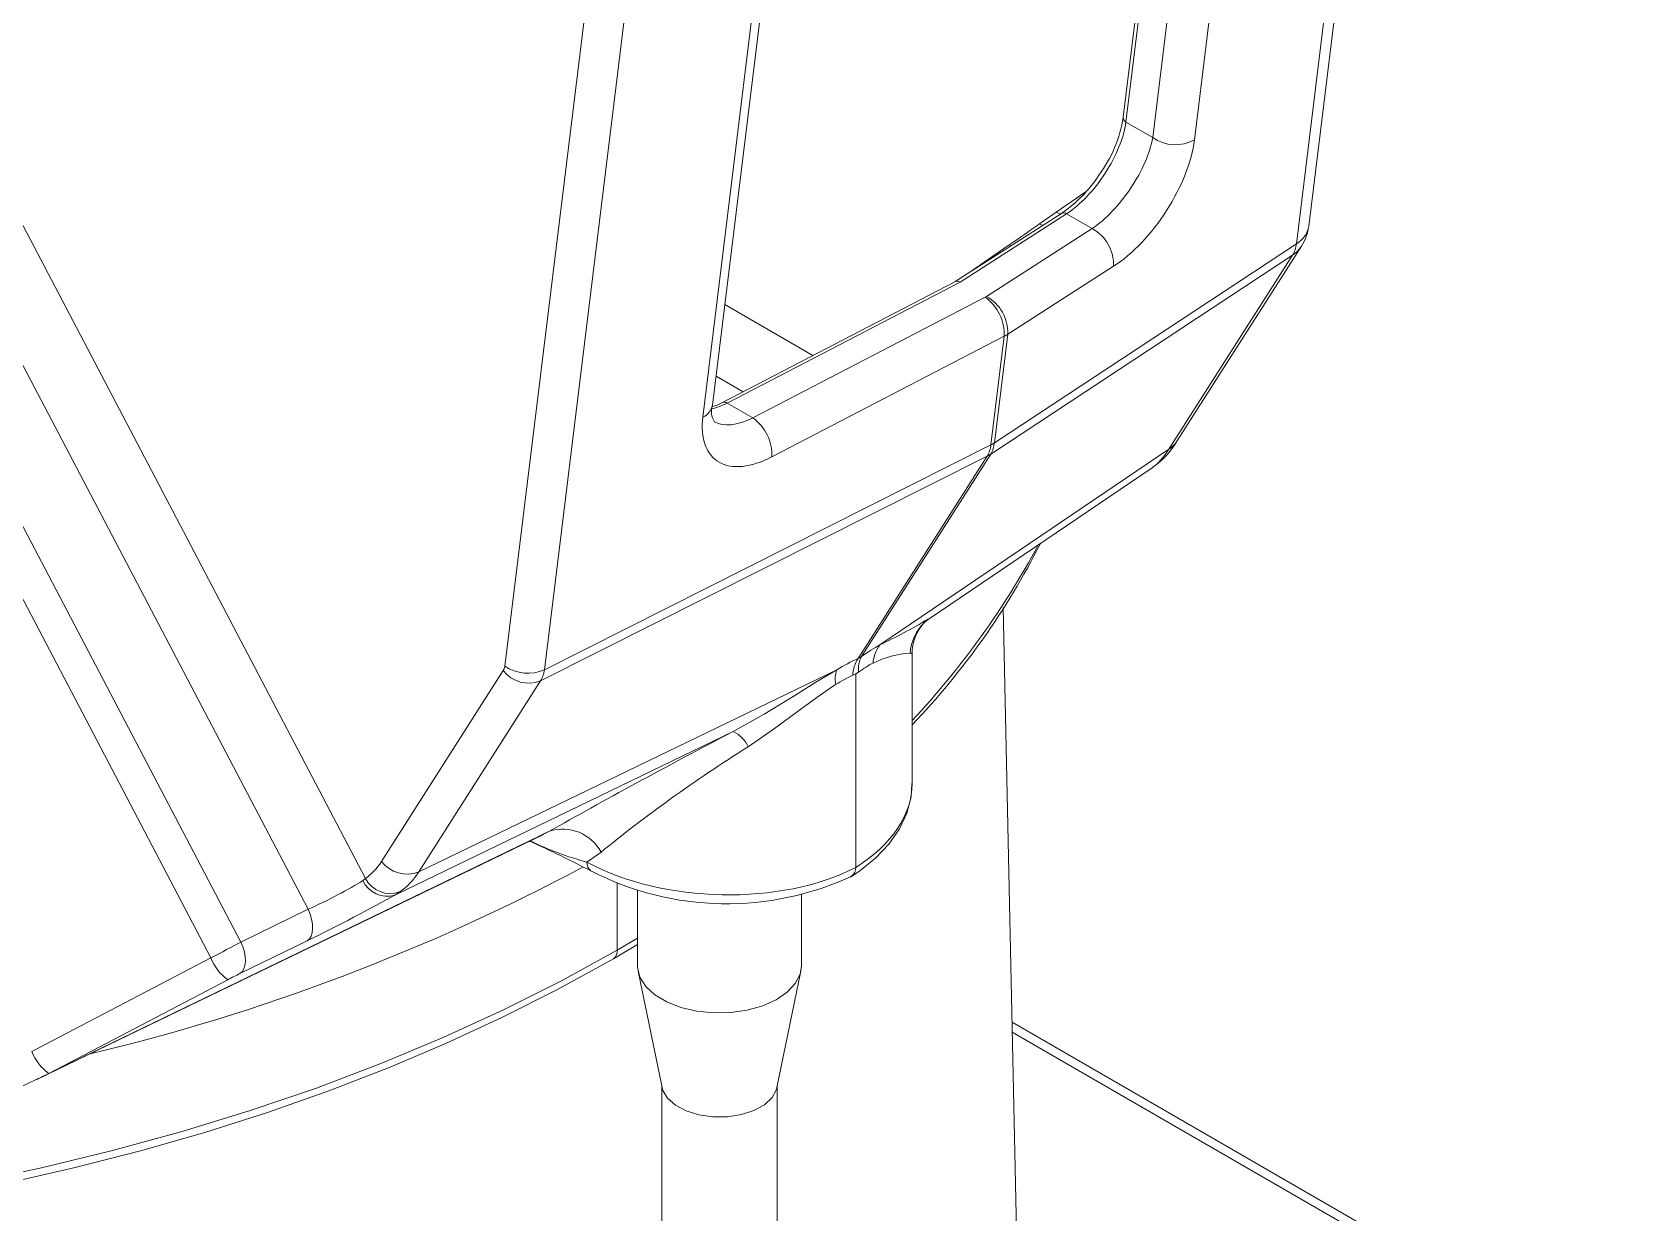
# Model space of a CAD drawing. Header units: millimetres. Extents: x 20 to 768, y 29 to 540.
# Drawn here: x 440 to 473.18, y 66.02 to 90.52 of the extents above; entities that cross this region are included whole.
import ezdxf

# ---------------------------------------------------------------- set-up
doc = ezdxf.new("R2010")
doc.units = ezdxf.units.MM

msp = doc.modelspace()

# ---------------------------------------------------------------- linework, layer by layer
at = {"color": 7, "linetype": 'Continuous', "lineweight": 15}
for p, q in [((466.506716, 86.489207), (468.891655, 105.932444)), ((466.251202, 86.121265), (468.63614, 105.564502)), ((453.70798, 102.318671), (450.636585, 77.279103)), ((449.814503, 77.35363), (452.81768, 101.837071)), ((464.22492, 101.548976), (462.655363, 88.753156)), ((464.283841, 101.457905), (462.712453, 88.647164)), ((463.267331, 88.32684), (464.83872, 101.137581)), ((465.705211, 101.088692), (464.133825, 88.277949)), ((454.126599, 82.77127), (455.697985, 95.582013)), ((453.928881, 82.52487), (455.500269, 95.335611)), ((437.879352, 90.178313), (446.922704, 72.94448)), ((445.732699, 72.305508), (436.676324, 89.564158)), ((435.30672, 88.83289), (444.336577, 71.624779)), ((462.712453, 88.647164), (463.267331, 88.32684)), ((443.714652, 71.297537), (434.873548, 88.145946)), ((461.371988, 86.750937), (459.169603, 85.3376)), ((461.480006, 86.745925), (459.269909, 85.32764)), ((460.918516, 86.53472), (461.266083, 86.778124)), ((462.012422, 86.438568), (461.480006, 86.745925)), ((459.816346, 85.02928), (462.012422, 86.438568)), ((459.981976, 81.99056), (466.251202, 86.121265)), ((463.785074, 82.041893), (466.35717, 86.073069)), ((466.172895, 85.88681), (459.903669, 81.756105)), ((462.454651, 85.654827), (460.258575, 84.245539)), ((463.600797, 81.855634), (466.172895, 85.88681)), ((459.172318, 85.339012), (454.338566, 82.828765)), ((459.269909, 85.32764), (454.43074, 82.81458)), ((454.963156, 82.507223), (459.78674, 85.012189)), ((460.184561, 84.202811), (455.360977, 81.697845)), ((459.907961, 81.947833), (460.184561, 84.202811)), ((460.258575, 84.245539), (459.981976, 81.99056)), ((454.43074, 82.81458), (454.963156, 82.507223)), ((459.829655, 81.713378), (450.558281, 77.044647)), ((450.636585, 77.279103), (459.907961, 81.947833)), ((457.149041, 77.512128), (459.829655, 81.713378)), ((459.903669, 81.756105), (457.223056, 77.554856)), ((457.599556, 77.792363), (463.600797, 81.855634)), ((458.603839, 78.32237), (463.256293, 81.472411)), ((460.527768, 61.476665), (460.162363, 78.568911)), ((457.149041, 77.512128), (457.223056, 77.554856)), ((458.273023, 74.915693), (458.273023, 77.604546)), ((447.254136, 73.296148), (449.783179, 77.25985)), ((448.029236, 73.080947), (456.707833, 77.277582)), ((450.558281, 77.044647), (448.029236, 73.080947)), ((457.101449, 77.192679), (457.041618, 77.161913)), ((457.101449, 73.173945), (457.101449, 77.192679)), ((454.555266, 75.996282), (447.53243, 72.600306)), ((440.096681, 68.770518), (450.620959, 73.859654)), ((440.346116, 68.896402), (450.741136, 73.923032)), ((451.813903, 73.490077), (451.521807, 73.284557)), ((446.869618, 72.904159), (446.922704, 72.94448)), ((452.573024, 72.707116), (452.573024, 71.131877)), ((447.636727, 72.665971), (447.53243, 72.600306)), ((455.973024, 71.131878), (455.973024, 72.610532)), ((444.336577, 71.624779), (445.732699, 72.305508)), ((445.709939, 71.648982), (444.313816, 70.968252)), ((452.068844, 71.275159), (452.573022, 71.572834)), ((439.997737, 69.352744), (443.714652, 71.297537)), ((452.584866, 71.016239), (453.081383, 68.600628)), ((455.464662, 68.600629), (455.961181, 71.016239)), ((444.063032, 70.841196), (440.346116, 68.896402)), ((473.178841, 62.549428), (460.346463, 69.957402)), ((453.073022, 68.6413), (453.073022, 65.416093)), ((455.473023, 65.416093), (455.473023, 68.6413))]:
    msp.add_line(p, q, dxfattribs=at)
at = {"color": 8, "linetype": 'Continuous', "lineweight": 15}
for p, q in [((461.266083, 86.778124), (461.88546, 87.209402)), ((460.987358, 86.504105), (460.918516, 86.53472)), ((459.522574, 85.564113), (460.288827, 86.097659)), ((460.326116, 86.07977), (460.288827, 86.097659)), ((454.382621, 84.858508), (456.212697, 83.802028)), ((454.763584, 83.049481), (454.200591, 83.374491)), ((450.616806, 73.868548), (450.741136, 73.923032)), ((452.151702, 71.458297), (452.151702, 72.851108)), ((452.151702, 71.458297), (452.573024, 71.705733)), ((472.878865, 62.519723), (460.350854, 69.75199))]:
    msp.add_line(p, q, dxfattribs=at)
at = {"color": 8, "linetype": 'Continuous', "lineweight": 15, "flags": 128}
for points in [[(461.356098, 86.740742), (461.344907, 86.744296), (461.266083, 86.778124)], [(438.692854, 66.620407), (440.194398, 66.938089), (441.669239, 67.295036), (443.114295, 67.690503), (444.526549, 68.123663), (445.903056, 68.593613), (447.240937, 69.099372), (448.537404, 69.639882), (449.789747, 70.214017), (450.995352, 70.820578), (452.151702, 71.458297)]]:
    msp.add_lwpolyline(points, dxfattribs=at)
at = {"color": 7, "linetype": 'Continuous', "lineweight": 15, "flags": 128}
for points in [[(454.338566, 82.828765), (454.222737, 82.774059), (454.124614, 82.741625)], [(458.530565, 78.258593), (458.576969, 78.302287), (458.607251, 78.323833)], [(454.555266, 75.996282), (455.199927, 76.355585), (455.834306, 76.74475), (456.273945, 77.019415), (456.707833, 77.277582)], [(457.160041, 77.230277), (457.106794, 77.195794), (457.101449, 77.192679)], [(456.688652, 76.970838), (456.674073, 76.961731), (456.619078, 76.926694), (456.292115, 76.701142), (455.963172, 76.45738), (455.418497, 76.054941), (454.865206, 75.678946)], [(456.990553, 72.972853), (457.184447, 73.10126), (457.513081, 73.365516), (457.790201, 73.657538), (458.008698, 73.971986), (458.163169, 74.301817), (458.250817, 74.638539), (458.268264, 74.914427)], [(445.732699, 72.305508), (445.774661, 72.202238), (445.804772, 72.098259), (445.821981, 71.997202), (445.825685, 71.902595), (445.815758, 71.817736), (445.792545, 71.745591), (445.756857, 71.688677), (445.709939, 71.648982)], [(444.336577, 71.624779), (444.378538, 71.521509), (444.408649, 71.41753), (444.425858, 71.316473), (444.429562, 71.221864), (444.419635, 71.137007), (444.396422, 71.064862), (444.360734, 71.007947), (444.313816, 70.968252)], [(439.507892, 66.624444), (440.892138, 66.940083), (442.252178, 67.28964), (443.585572, 67.672512), (444.889924, 68.088039), (446.162892, 68.535512), (447.402179, 69.01416), (448.605554, 69.523166), (449.770842, 70.061654), (450.895932, 70.62871), (451.922813, 71.191351), (452.068844, 71.275159)], [(452.573024, 71.131877), (452.573912, 71.100135), (452.622475, 70.896892), (452.743173, 70.703921), (452.930734, 70.529653), (453.17696, 70.381705), (453.471089, 70.266543), (453.800265, 70.189201), (454.150105, 70.153057), (454.505314, 70.159694), (454.850373, 70.20882), (455.170199, 70.298287), (455.450813, 70.424187), (455.679952, 70.581016), (455.847603, 70.76192), (455.946437, 70.958992), (455.973024, 71.131878)], [(453.081383, 68.600628), (453.09692, 68.544694), (453.19313, 68.380168), (453.357192, 68.234623), (453.5788, 68.117205), (453.84403, 68.03529), (454.136213, 67.994028), (454.436994, 67.996008), (454.727471, 68.041108), (454.989395, 68.126494), (455.206304, 68.246801), (455.364573, 68.394469), (455.454255, 68.560219), (455.464662, 68.600629)]]:
    msp.add_lwpolyline(points, dxfattribs=at)
at = {"color": 7, "linetype": 'Continuous', "lineweight": 15}
for centre, radius, start, end in [((459.972665, 89.16544), 2.714194, 323.3886267, 351.2629934), ((463.739969, 89.00053), 0.822949, 234.9477999, 298.5933616), ((459.748583, 89.120325), 2.872185, 304.4172992, 326.7789019), ((461.595838, 85.686874), 0.85941, 357.862987, 61.0051029), ((465.514154, 86.610956), 1, 327.4600391, 353.0069374), ((465.708414, 86.172248), 0.545177, 328.4279092, 354.6339963), ((459.239806, 84.240907), 0.945522, 357.6908907, 54.6586593), ((459.399762, 84.277585), 0.859411, 357.8629995, 61.005089), ((454.537002, 82.643842), 0.429731, 162.7506774, 210.4007387), ((454.416222, 81.735941), 0.945523, 357.6908732, 54.6586367), ((459.439155, 82.041555), 0.545211, 328.4287443, 354.6331612), ((459.525241, 82.696265), 0.84061, 297.083524, 302.9110994), ((462.30169, 82.902884), 1.715148, 304.3398981, 329.8680812), ((459.328988, 82.010902), 0.582398, 329.2788127, 353.7830928), ((459.51969, 82.33578), 0.695315, 296.4739466, 303.5206769), ((447.066796, 86.880848), 15.525788, 316.2017646, 333.2832802), ((459.183064, 77.627929), 0.909445, 135.6259376, 182.058672), ((458.194445, 77.360017), 0.735402, 143.9915625, 175.5680352), ((450.291534, 78.044291), 0.839388, 235.3676454, 294.2723473), ((457.733572, 77.14125), 0.692262, 147.6053013, 178.2895168), ((457.72207, 77.28957), 0.565148, 152.0039816, 186.0222556), ((458.359662, 75.581848), 2.043128, 93.6682525, 116.0864881), ((450.314712, 77.670831), 0.671887, 217.7112217, 291.2547257), ((457.265975, 77.08871), 0.589233, 161.3045371, 191.539438), ((454.275156, 75.412674), 0.647348, 24.2882105, 64.3607452), ((437.644695, 46.068206), 30.42334, 62.6912787, 65.353298), ((451.020851, 73.070584), 0.897166, 27.8770344, 108.1662696), ((431.209697, 111.092178), 42.970319, 283.4175053, 298.0916379), ((447.785669, 73.707138), 0.671893, 217.7117528, 291.2542813), ((454.423403, 78.576203), 6.157805, 242.7566651, 295.1980956), ((456.90421, 73.15782), 0.197897, 302.6376804, 4.6737871), ((447.372561, 73.126416), 0.549863, 203.8412222, 286.9024591), ((447.438446, 73.212167), 0.581073, 207.4307469, 289.9520553), ((444.634688, 71.638759), 0.981273, 200.34873, 234.3688156), ((440.917765, 69.693959), 0.981264, 200.3485712, 234.3689745), ((436.423984, 76.132844), 8.221629, 285.2625693, 296.8582619)]:
    msp.add_arc(centre, radius, start, end, dxfattribs=at)
at = {"color": 8, "linetype": 'Continuous', "lineweight": 15}
for centre, radius, start, end in [((462.771283, 88.747223), 0.116071, 177.0699028, 239.5464133), ((461.421772, 86.657356), 0.105999, 56.6751304, 118.0120509), ((465.997039, 86.570456), 0.516112, 299.5021286, 350.9424476), ((465.827797, 86.412515), 0.628855, 303.2828318, 327.3311192), ((453.79922, 82.83144), 0.332862, 292.9254028, 349.5856484), ((454.372894, 82.745727), 0.089927, 49.9647727, 111.8929008), ((463.255634, 82.381412), 0.628951, 303.2841591, 327.3287625), ((445.770111, 87.962011), 17.149539, 316.8070131, 331.8491059), ((451.718613, 90.007742), 13.557322, 295.7079159, 300.5056317), ((459.202018, 77.554217), 0.975348, 133.6243779, 176.0861568), ((453.046637, 79.147955), 6.058427, 243.5067956, 255.4226076), ((451.709661, 73.259219), 0.189556, 172.3181255, 236.3231807), ((451.951427, 71.438592), 0.201243, 305.7075233, 5.6194684)]:
    msp.add_arc(centre, radius, start, end, dxfattribs=at)
at = {"color": 7, "linetype": 'Continuous', "lineweight": 15}
for centre, major_axis, ratio, start_param, end_param in [((461.648369, 87.955195), (0.889834, 1.332967), 0.455603747, 3.956588193, 5.52738452), ((462.218199, 87.62624), (0.906559, 1.323114), 0.428326081, 3.960009412, 5.530805739), ((462.660427, 87.332425), (1.211575, 1.839877), 0.469229697, 3.95451643, 5.525312757), ((459.511616, 84.828757), (10.233285, 7.204914), 0.047434316, 1.399569624, 1.461431808), ((459.26991, 85.16433), (-0.100271, 0.17321), 0.577380552, 5.496472929, 6.256740924), ((459.516628, 85.185211), (0.401742, -0.003017), 0.577244298, 5.454098221, 5.558817976), ((459.516628, 84.695287), (0.998142, -0.072331), 0.620793778, 5.489534173, 5.594253928), ((455.566754, 83.375442), (1.377916, 1.737227), 0.523259276, 2.433442306, 4.004238633), ((453.614282, 71.962749), (4.881859, 6.012174), 0.179716706, 0.430578101, 0.546646366), ((449.533736, 77.558768), (-0.200553, 0.34661), 0.576901963, 3.432234184, 3.794158497), ((453.688296, 72.005477), (4.78822, 5.633276), 0.255583756, 0.514243617, 0.630311882), ((454.273023, 71.238603), (3.790245, 6.25608), 0.204328653, 0.323113977, 0.439182242), ((449.958, 77.80369), (-0.470053, 0.882838), 0.56515112, 3.45288325, 3.814807564), ((454.273023, 71.238603), (3.646761, 5.982218), 0.274733061, 0.382916889, 0.498985154), ((453.815036, 75.356717), (4.998929, 2.656903), 0.038949151, 1.401505896, 2.212205212), ((454.273023, 74.468455), (3.981236, 2.719866), 0.142281937, 1.325305677, 2.136004993), ((445.136302, 75.840774), (-1.700593, 2.951016), 0.576436348, 3.193400951, 3.433191338), ((445.560566, 76.085696), (-1.96271, 3.491189), 0.578488736, 3.199424432, 3.439214819), ((454.273023, 74.806761), (3.99908, -0.156083), 0.54947032, 3.975371686, 5.519229468), ((446.173546, 72.616413), (0.890897, 0.454353), 0.090682017, 4.149138398, 5.56161152), ((446.448338, 72.083456), (1.422154, 0.733219), 0.035348958, 4.148338566, 5.560811689), ((443.854424, 71.392591), (0.886832, 0.462101), 0.019992429, 4.543714066, 5.276752352), ((444.129216, 70.859634), (0.355539, 0.183305), 0.035348958, 1.006745913, 1.739784199), ((437.64362, 73.138212), (6.034255, 2.255008), 0.773955533, 4.832036469, 4.839695669)]:
    msp.add_ellipse(centre, major_axis=major_axis, ratio=ratio, start_param=start_param, end_param=end_param, dxfattribs=at)
at = {"color": 8, "linetype": 'Continuous', "lineweight": 15}
for centre, major_axis, ratio, start_param, end_param in [((454.599104, 84.02385), (1.024844, 1.249193), 0.51558274, 3.739499323, 4.011766566), ((455.168934, 83.694894), (1.068863, 1.221463), 0.499818129, 3.243501937, 4.025472521), ((463.017935, 86.141639), (0.059741, 4.76761), 0.302445164, 3.348921417, 3.598748735), ((454.273023, 74.468455), (3.996515, 3.14768), 0.053037581, 6.241436851, 6.39002898), ((454.273023, 74.806761), (3.998659, 0.171496), 0.603815813, 5.471896186, 6.257294349), ((437.64362, 73.138212), (6.034255, 2.255008), 0.773955533, 4.839695669, 4.875586467)]:
    msp.add_ellipse(centre, major_axis=major_axis, ratio=ratio, start_param=start_param, end_param=end_param, dxfattribs=at)

doc.saveas('drawing.dxf')
